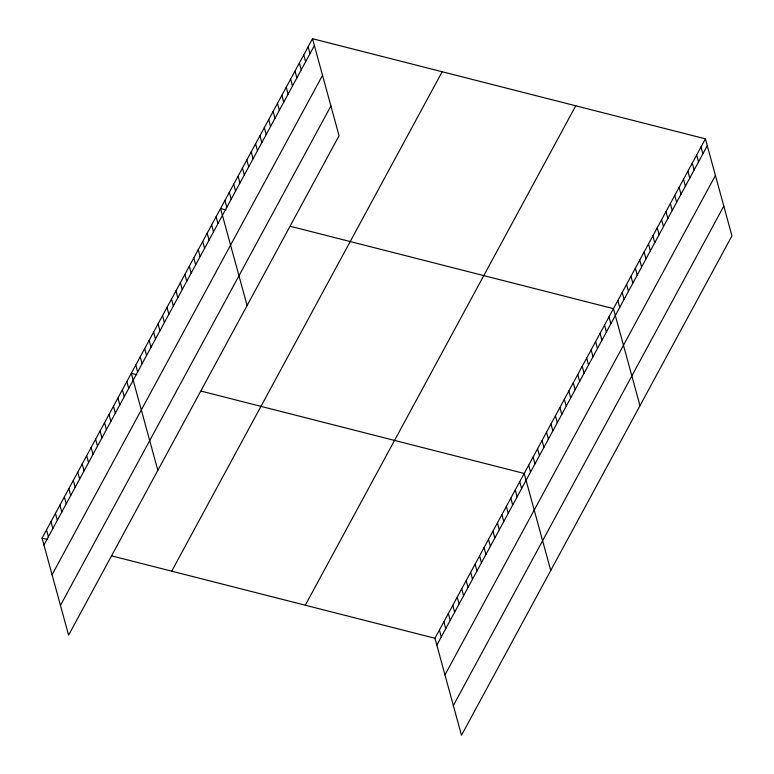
<?xml version="1.0" encoding="UTF-8"?>
<svg xmlns="http://www.w3.org/2000/svg" width="774" height="774" viewBox="0 0 774 774"><rect width="100%" height="100%" fill="white"/><g stroke="black" fill="none" stroke-linecap="round" stroke-linejoin="round"><path stroke-width="1.16" d="M312.512 38.7L339.051 135.731L68.596 635.154L42.057 538.124L312.512 38.7L705.404 138.846L731.943 235.877L461.488 735.3L434.949 638.269L705.404 138.846M43.934 544.993L314.389 45.569M52.071 574.743L322.526 75.32M60.459 605.403L330.914 105.97M171.712 571.173L442.167 71.75M305.295 605.229L575.75 105.796M436.826 645.139L707.281 145.715M444.963 674.889L715.418 175.466M453.351 705.549L723.806 206.116M226.095 209.918L220.551 208.506L247.1 305.537M290.366 226.298L613.443 308.652L639.992 405.682M136.843 374.732L131.299 373.32L157.848 470.34M201.114 391.112L524.201 473.465L550.74 570.486M42.057 538.124L47.591 539.536M111.872 555.926L434.949 638.269M701.021 146.934L702.898 153.794M696.648 155.013L698.525 161.882M692.266 163.101L694.143 169.97M687.883 171.189L689.769 178.059M683.51 179.278L685.387 186.137M679.127 187.356L681.004 194.226M674.754 195.445L676.631 202.314M670.371 203.533L672.248 210.402M665.988 211.621L667.875 218.481M661.615 219.71L663.492 226.569M657.232 227.788L659.109 234.657M652.859 235.877L654.736 242.746M648.477 243.965L650.354 250.824M644.103 252.053L645.98 258.913M639.721 260.132L641.598 267.001M635.338 268.22L637.225 275.089M630.965 276.308L632.842 283.168M626.582 284.397L628.459 291.256M622.209 292.475L624.086 299.344M617.826 300.564L619.703 307.433M608.983 316.895L610.86 323.755M604.523 325.128L606.4 331.998M600.063 333.371L601.94 340.241M595.603 341.615L597.48 348.474M591.133 349.858L593.01 356.717M586.673 358.091L588.55 364.96M582.212 366.334L584.089 373.203M577.752 374.577L579.629 381.437M573.282 382.811L575.159 389.68M568.822 391.054L570.699 397.923M564.362 399.297L566.239 406.166M559.902 407.54L561.779 414.4M555.432 415.773L557.319 422.643M550.972 424.017L552.849 430.886M546.512 432.26L548.389 439.129M542.052 440.503L543.929 447.362M537.582 448.736L539.468 455.605M533.122 456.979L534.998 463.849M528.661 465.222L530.538 472.092M519.731 481.699L521.618 488.568M515.271 489.942L517.148 496.811M510.811 498.185L512.688 505.045M506.351 506.428L508.228 513.288M501.891 514.662L503.768 521.531M497.421 522.905L499.298 529.774M492.961 531.148L494.838 538.007M488.5 539.381L490.377 546.25M484.04 547.624L485.917 554.494M479.57 555.867L481.447 562.737M475.11 564.111L476.987 570.97M470.65 572.344L472.527 579.213M466.19 580.587L468.067 587.456M461.72 588.83L463.607 595.699M308.129 46.788L310.006 53.648M457.26 597.073L459.137 603.933M303.747 54.877L305.624 61.736M452.8 605.307L454.677 612.176M299.374 62.955L301.25 69.824M448.339 613.55L450.216 620.419M294.991 71.044L296.868 77.913M443.87 621.793L445.756 628.662M290.618 79.132L292.495 85.991M439.409 630.036L441.286 636.896M286.235 87.22L288.112 94.08M281.852 95.299L283.739 102.168M277.479 103.387L279.356 110.256M273.096 111.475L274.973 118.335M268.723 119.564L270.6 126.423M264.34 127.642L266.217 134.512M259.958 135.731L261.844 142.6M255.584 143.819L257.461 150.688M251.202 151.907L253.079 158.767M246.829 159.986L248.706 166.855M242.446 168.074L244.323 174.943M238.073 176.162L239.95 183.032M233.69 184.251L235.567 191.11M229.307 192.329L231.194 199.199M224.934 200.418L226.811 207.287M216.091 216.749L217.968 223.609M211.631 224.982L213.508 231.852M207.171 233.226L209.048 240.095M202.701 241.469L204.578 248.338M198.241 249.712L200.118 256.571M193.781 257.945L195.658 264.814M189.32 266.188L191.197 273.058M184.851 274.431L186.727 281.301M180.39 282.674L182.267 289.534M175.93 290.908L177.807 297.777M171.47 299.151L173.347 306.02M167 307.394L168.887 314.254M162.54 315.637L164.417 322.497M158.08 323.871L159.957 330.74M153.62 332.114L155.497 338.983M149.15 340.357L151.036 347.216M144.69 348.59L146.567 355.459M140.229 356.833L142.106 363.703M135.769 365.076L137.646 371.946M126.839 381.553L128.716 388.422M122.379 389.796L124.256 396.665M117.919 398.039L119.796 404.908M113.459 406.282L115.336 413.142M108.989 414.516L110.866 421.385M104.529 422.759L106.406 429.628M100.069 431.002L101.945 437.871M95.608 439.245L97.485 446.105M91.139 447.478L93.015 454.348M86.678 455.722L88.555 462.591M82.218 463.965L84.095 470.824M77.758 472.208L79.635 479.067M73.288 480.441L75.175 487.31M68.828 488.684L70.705 495.554M64.368 496.927L66.245 503.787M59.908 505.161L61.785 512.03M55.438 513.404L57.324 520.273M50.978 521.647L52.855 528.516M46.517 529.89L48.394 536.75"/></g></svg>
